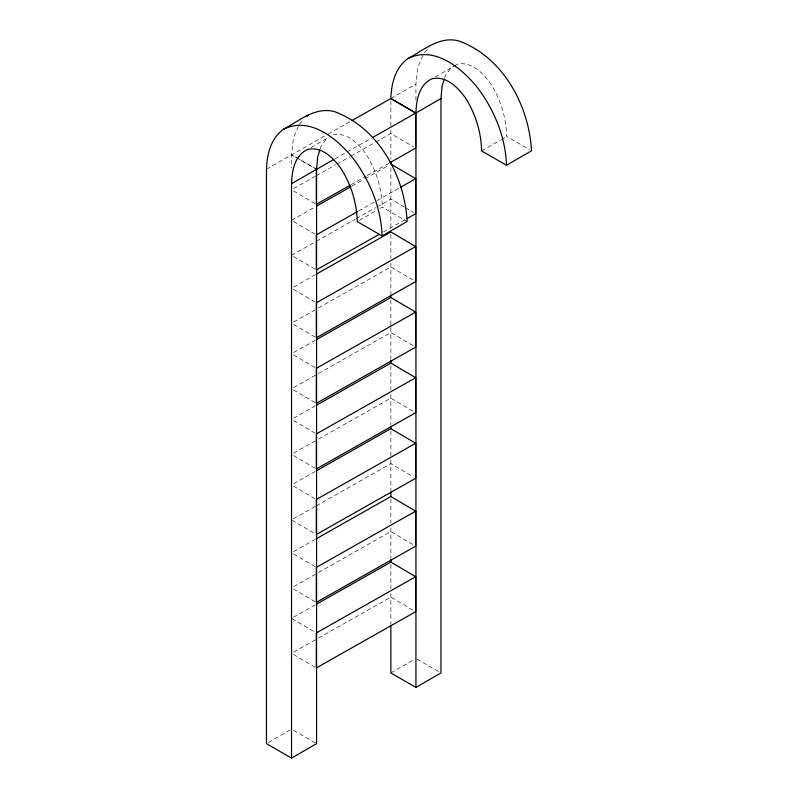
<?xml version="1.0" encoding="UTF-8"?>
<svg xmlns="http://www.w3.org/2000/svg" width="798" height="798" viewBox="0 0 798 798"><rect width="100%" height="100%" fill="white"/><g stroke="black" fill="none" stroke-linecap="round" stroke-linejoin="round"><path stroke-width="0.6" stroke-dasharray="3.99 2.99" d="M415.928 100.259L415.928 84.059L417.893 67.012L423.668 53.396M320.257 148.747L320.986 146.453L326.202 138.992L328.148 137.815M444.646 78.064L445.384 75.77L450.601 68.309L453.513 66.543M298.312 126.353L293.494 137.695L291.529 154.742L291.529 168.019M299.27 124.089L302.612 120.727M424.506 52.558L429.514 47.521M454.491 65.965L457.404 64.199C471.438 61.207 482.75 72.818 490.261 83.172C500.516 99.002 506.241 117.595 506.69 136.458L529.453 149.605M266.472 169.206L327.16 134.573M390.87 98.523L415.928 84.059M311.09 147.54L327.788 137.894M435.489 76.857L455.319 65.406M359.329 220.398L376.028 210.762M380.197 208.348L382.292 207.141L407.13 221.485M481.633 150.922L500.426 140.069M501.463 139.47L506.69 136.458M268.567 742.429L290.482 729.771M390.87 672.953L413.833 659.697M328.247 133.964L350.921 121.126M334.891 158.842L371.509 138.124M293.684 188.528L315.28 176.308M316.367 175.7L335.798 164.697M336.886 164.089L349.843 156.757M350.921 156.139L374.671 142.702M375.758 142.084L390.87 133.535L413.603 146.922M351.05 184.717L366.132 176.178M367.2 175.57L388.746 163.381M291.529 220.298L315.28 206.852M351.998 186.074L363.878 179.351M364.955 178.742L388.716 165.296M358.591 210.991L375.818 201.236M376.895 200.627L399.519 187.829M291.529 255.31L315.28 241.864M316.367 241.255L355.24 219.251M356.317 218.642L375.758 207.64M376.836 207.031L390.87 199.081L404.307 207.001M383.359 231.979L404.905 219.789M293.684 286.961L315.28 274.741M293.684 321.973L317.444 308.527M318.522 307.918L390.87 266.981L413.603 280.367M293.684 352.517L315.28 340.297M293.684 387.529L317.444 374.082M318.522 373.474L390.87 332.527L415.678 347.14M293.684 418.102L315.28 405.883M293.684 453.114L317.444 439.668M318.522 439.06L390.87 398.112L413.603 411.509M293.684 483.658L315.28 471.438M315.28 506.441L291.529 519.887L315.3 533.892M316.367 505.832L390.87 463.668L413.603 477.064M293.684 551.548L315.28 539.328M293.684 586.56L317.444 573.114M318.522 572.505L390.87 531.558L413.603 544.954M315.28 604.884L291.529 618.32L315.3 632.325M293.684 652.116L317.444 638.669M318.522 638.061L390.87 597.113L413.603 610.5M333.005 134.882C347.05 131.889 358.352 143.51 365.863 153.854C376.117 169.695 381.843 188.278 382.292 207.141M316.577 169.206L291.529 154.742L316.327 169.346M416.965 659.088L438.89 671.746M293.614 730.379L316.577 743.636M405.344 207.61L413.603 212.477M293.594 190.971L315.3 203.749M293.594 221.515L315.3 234.293M293.594 256.527L315.3 269.305M293.594 289.405L315.3 302.183M293.594 324.417L315.3 337.195M293.594 354.96L315.3 367.738M293.594 389.973L315.3 402.751M293.594 420.546L316.327 433.932M293.594 455.558L316.327 468.945M293.594 486.092L315.3 498.88M293.594 553.992L315.3 566.77M293.594 588.994L316.327 602.39M293.594 654.55L315.3 667.337M390.87 100.937L390.87 128.707M390.87 129.914L390.87 159.191M390.87 167.7L390.87 228.308M390.87 234.383L390.87 258.522M390.87 263.36L390.87 293.854M390.87 299.938L390.87 326.492M390.87 327.699L390.87 359.439M390.87 365.514L390.87 389.663M390.87 394.491L390.87 424.995M390.87 431.07L390.87 458.84M390.87 460.047L390.87 490.461M390.87 498.959L390.87 523.109M390.87 527.937L390.87 558.44M390.87 564.515L390.87 588.665M390.87 593.493L390.87 624.465"/><path stroke-width="1.2" d="M291.529 758.1L291.529 183.67C291.908 170.862 294.681 154.872 307.958 149.346C321.993 146.353 333.305 157.974 340.806 168.318C351.07 184.158 356.786 202.742 357.235 221.605L382.072 235.949L407.13 221.485C404.686 176.188 378.661 127.67 334.372 111.61C315.1 106.493 299.23 120.907 283.41 129.306C270.781 138.523 266.951 154.353 266.472 169.206L266.472 743.636L291.529 758.1L316.577 743.636L316.577 169.206L317.704 156.757L319.888 149.894M390.87 625.712L390.87 672.953L415.928 687.417L440.975 672.953L440.975 98.523L442.102 86.074L444.286 79.202M306.791 116.518L308.457 114.842M415.928 687.417L415.928 112.987C416.307 100.169 419.08 84.189 432.356 78.663C446.391 75.67 457.703 87.281 465.204 97.635C475.468 113.466 481.184 132.059 481.633 150.922L506.471 165.266L531.528 150.802C529.084 105.506 503.059 56.987 458.76 40.927C439.499 35.81 423.628 50.224 407.798 58.613C395.18 67.84 391.349 83.67 390.87 98.523L351.998 120.518M291.529 183.67L333.813 159.45M440.975 98.523L415.928 112.987L390.87 98.523L415.678 113.126L415.678 148.139L389.823 162.772M372.586 137.505L415.678 113.126M349.973 185.326L316.327 204.358L316.327 169.346M316.367 206.243L350.921 186.682M357.514 211.6L316.327 234.901L316.327 269.914L379.05 234.422M400.596 187.211L415.678 178.682L415.678 213.694L407.06 218.572M316.367 274.133L390.87 231.969L415.678 246.572L415.678 281.584L316.327 337.803L316.327 302.791L415.678 246.572M316.367 339.689L390.87 297.514L415.678 312.128L415.678 347.14L316.327 403.359L316.327 368.347L415.678 312.128M316.367 405.274L390.87 363.1L415.678 377.713L415.678 412.726L316.327 468.945L316.327 433.932L415.678 377.713M316.367 470.82L390.87 428.656L415.678 443.269L415.678 478.281L316.327 534.5L316.327 499.488L415.678 443.269M316.367 538.71L390.87 496.546L415.678 511.159L415.678 546.171L316.327 602.39L316.327 567.378L415.678 511.159M316.367 604.266L390.87 562.101L415.678 576.715L415.678 611.717L316.327 667.946L316.327 632.934L415.678 576.715M407.798 58.613C434.371 45.277 461.573 68 477.573 87.73C494.311 110.154 505.603 137.066 506.471 165.266M283.41 129.306C309.973 115.959 337.185 138.682 353.175 158.423C369.913 180.837 381.205 207.749 382.072 235.949M415.678 178.682L390.87 164.079L390.87 161.635M390.87 295.08L390.87 297.514M390.87 360.656L390.87 363.1M390.87 426.212L390.87 428.656M390.87 491.678L390.87 496.546M390.87 559.657L390.87 562.101"/></g></svg>
